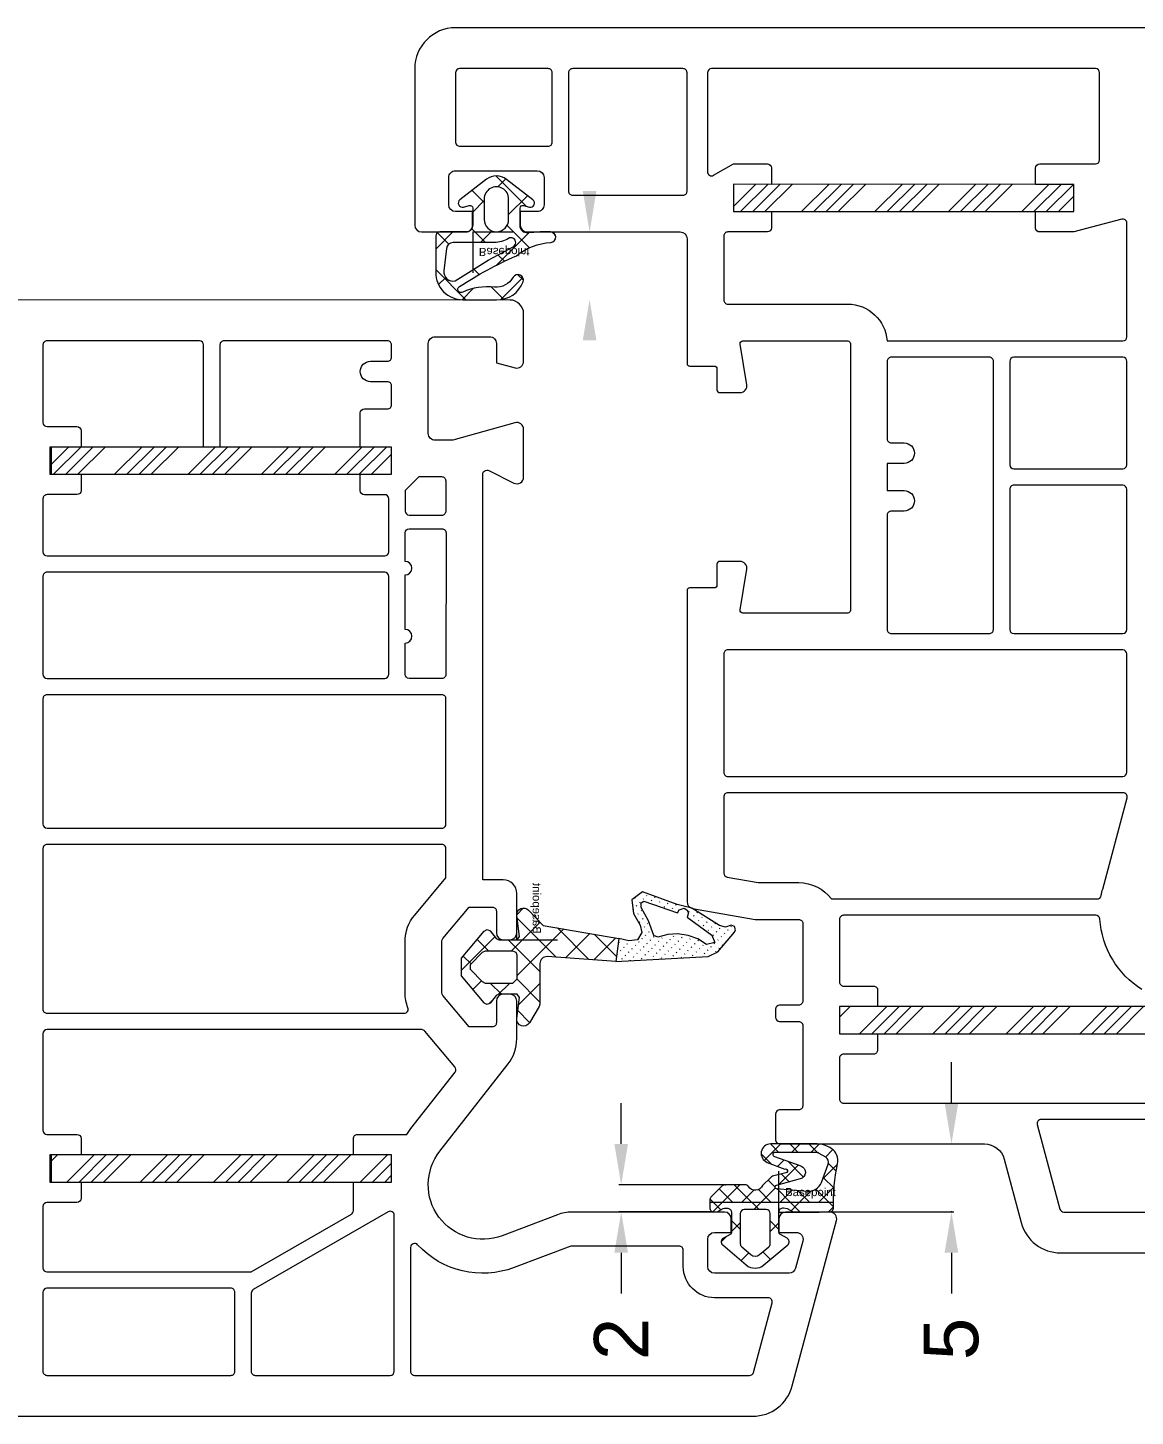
# Model space of a CAD drawing. Header units: millimetres. Extents: x 2258 to 5600, y 711 to 2563.
# Drawn here: x 2854.686 to 2857.828, y 2343.822 to 2347.763 of the extents above; entities that cross this region are included whole.
import ezdxf

# ---------------------------------------------------------------- set-up
doc = ezdxf.new("R2010")
doc.units = ezdxf.units.MM
doc.layers.add('FP_A_DOOR_WIN', color=140, linetype='Continuous', lineweight=18)
doc.layers.add('PQI-A-WIN', color=140, linetype='Continuous', lineweight=13)
doc.styles.get("Standard").update_dxf_attribs({"font": 'arial.ttf'})
doc.dimstyles.new('SCHUECO', dxfattribs={"dimtxt": 4, "dimasz": 3, "dimexe": 0.18, "dimexo": 0.0625, "dimgap": 2, "dimtad": 0, "dimdec": 0, "dimzin": 0, "dimdsep": 46, "dimtxsty": 'Standard', "dimcen": 0.09, "dimadec": 0, "dimazin": 0, "dimtfac": 1, "dimtdec": 0, "dimtofl": 0, "dimtmove": 0, "dimatfit": 3, "dimfxl": 1, "dimtolj": 1, "dimtzin": 0, "dimarcsym": 0})

# ---------------------------------------------------------------- blocks, each defined once
blk = doc.blocks.new('*X56')
at = {"color": 0}
for p, q in [((10.30352451880753, 18.73912722821214), (10.76437846124361, 19.19998117064821)), ((11.45845213388517, 17.19998117064824), (13.45845213388514, 19.19998117064821)), ((12.35647813388513, 17.19998117064824), (14.3564781338851, 19.19998117064821)), ((13.2545041338852, 17.19998117064824), (15.25450413388518, 19.19998117064821)), ((14.15253213388516, 17.19998117064824), (16.15253213388513, 19.19998117064821)), ((16.84660580652664, 17.19998117064821), (18.84660580652661, 19.19998117064818)), ((17.74463180652659, 17.19998117064821), (19.74463180652657, 19.19998117064818)), ((18.64265780652667, 17.19998117064821), (20.64265780652664, 19.19998117064818)), ((19.54068580652662, 17.19998117064821), (21.5406858065266, 19.19998117064818)), ((22.23475947916816, 17.19998117064824), (24.23475947916813, 19.19998117064821)), ((23.13278547916812, 17.19998117064824), (25.13278547916809, 19.19998117064821)), ((24.03081147916819, 17.19998117064824), (26.03081147916816, 19.19998117064821)), ((24.92883947916815, 17.19998117064824), (26.92883947916812, 19.19998117064821)), ((27.62291315180963, 17.19998117064824), (29.6229131518096, 19.19998117064824)), ((28.52093915180957, 17.19998117064824), (30.52093915180956, 19.19998117064824)), ((29.41896515180967, 17.19998117064824), (31.41896515180963, 19.19998117064824)), ((30.31699315180961, 17.19998117064824), (32.31699315180958, 19.19998117064824)), ((33.01106682445115, 17.19998117064824), (35.01106682445112, 19.19998117064821)), ((33.90909282445111, 17.19998117064824), (35.30352356513325, 18.59441191133038)), ((34.80711882445118, 17.19998117064824), (35.30352356513322, 17.69638591133028))]:
    blk.add_line(p, q, dxfattribs=at)
blk = doc.blocks.new('*X57')
at = {"color": 0}
for p, q in [((10.30352451880756, 69.92659028198557), (11.57693448095653, 71.20000024413456)), ((10.47496048095652, 69.20000024413457), (12.4749604809565, 71.20000024413456)), ((11.3729864809566, 69.20000024413457), (13.37298648095657, 71.20000024413456)), ((12.27101448095655, 69.20000024413457), (14.27101448095652, 71.20000024413456)), ((14.96508815359803, 69.20000024413456), (16.96508815359806, 71.20000024413459)), ((15.86311415359799, 69.20000024413456), (17.86311415359799, 71.20000024413456)), ((16.76114015359806, 69.20000024413456), (18.76114015359809, 71.20000024413459)), ((17.65916815359801, 69.20000024413456), (19.65916815359804, 71.20000024413459)), ((20.35324182623956, 69.20000024413457), (22.35324182623953, 71.20000024413456)), ((21.25126782623951, 69.20000024413457), (23.25126782623948, 71.20000024413456)), ((22.14929382623959, 69.20000024413457), (24.14929382623956, 71.20000024413456)), ((23.04732182623953, 69.20000024413457), (25.04732182623951, 71.20000024413456)), ((25.74139549888105, 69.20000024413456), (27.74139549888105, 71.20000024413459)), ((26.63942149888101, 69.20000024413456), (28.63942149888098, 71.20000024413456)), ((27.53744749888108, 69.20000024413456), (29.53744749888108, 71.20000024413459)), ((28.43547549888103, 69.20000024413456), (30.43547549888103, 71.20000024413459)), ((31.12954917152254, 69.20000024413457), (33.12954917152252, 71.20000024413456)), ((32.0275751715225, 69.20000024413457), (34.02757517152247, 71.20000024413456)), ((32.92560117152258, 69.20000024413457), (34.92560117152255, 71.20000024413456)), ((33.82362917152253, 69.20000024413457), (35.30352356513325, 70.67989463774529))]:
    blk.add_line(p, q, dxfattribs=at)
blk = doc.blocks.new('BASEPOINT')
for p, q in [((0.0001424139276124947, -6.579969547004794e-08), (0.0001424139276124947, 2.998156919277449)), ((-7.890404418731123e-08, 0.0005381883725030789), (2.956911949821283, 0.0005381883725030789))]:
    blk.add_line(p, q)
blk.add_text('Basepoint', height=0.6).set_placement((0.4501424139276011, 1.169999934200292))
blk = doc.blocks.new('PRJ_INSERT_105_59361299829', base_point=(370.0591615602781, 296.904111493457))
h = blk.add_hatch()
h.set_pattern_fill('ACAD_ISO07W100', color=256, scale=0.1, angle=45, style=0)
h.set_pattern_definition([(45.00000000000001, (96.33290821566521, -202.4814861769743), (0.3535533905932738, -0.3535533905932737), [0.05, -0.3])])
h.paths.add_polyline_path([(370.2626288746902, 307.2572055504933), (370.3826278046902, 306.9672046304934), (371.4626296346902, 306.5772052504933), (372.4226287246902, 306.0372043304934), (372.7726271946902, 306.0272021904933), (372.9026282646902, 306.2272067704934), (372.0326293346902, 308.7072025004933), (372.2526267346902, 308.8172031104933), (372.3726294846903, 309.1872058604933), (372.2526267346902, 309.3972049404933), (372.0326293346902, 309.5072055504933), (371.7226279546902, 309.4172092104934), (370.4026282646902, 311.2372012804934), (369.8526290246903, 311.4372058604934), (369.7226279546902, 310.8272052504934), (370.1226294846903, 310.1872058604934), (370.3826278046902, 309.4872012804933), (370.4926284146902, 308.7372012804933), (370.4526275046902, 307.9872012804933)], flags=16)
h.paths.add_polyline_path([(370.5926268946902, 306.0872073804933), (370.0526297946902, 305.7572055504933), (369.9726279546902, 305.1272006704933), (370.1626265846902, 304.3872028004934), (368.4726279546902, 304.1872058604933), (368.8226264346902, 310.9472079904934), (369.1726287246902, 311.6572070804933), (370.6226294846903, 312.8972049404934), (370.8026297946902, 312.9672046304934), (371.0326293346902, 312.8872028004933), (371.1226294846903, 312.6472049404934), (370.9926284146902, 312.2372012804934), (371.1126273446902, 311.7972064704933), (372.3826278046902, 309.7572055504933), (372.6426299446903, 308.6872058604933), (373.5926268946902, 306.1372028004934), (372.9926284146902, 305.3472018904934), (372.0026267346902, 305.4772067704934), (371.1226294846903, 305.9672046304934)])
h = blk.add_hatch()
h.set_pattern_fill('ANSI37', color=256, scale=0.5, style=0)
h.set_pattern_definition([(45.00000000000001, (96.33290821566521, -202.4814861769743), (1.122532015133644, -1.122532015133644), []), (315, (96.33290821566521, -202.4814861769743), (-1.122532015133644, -1.122532015133644), [])])
edge = h.paths.add_edge_path()
edge.add_arc((364.2139190631738, 297.402952210202), 0.4999999999999765, 120.8947328406612, 276.9882955879087)
edge.add_line((364.2747523546797, 296.9066666969694), (365.8291620202781, 297.0972018904934))
edge.add_line((365.8291620202781, 297.0972018904934), (366.0591615602781, 296.9372058604933))
edge.add_line((366.0591615602781, 296.9372058604933), (366.0591615602781, 295.5872073804933))
edge.add_line((366.0591615602781, 295.5872073804933), (365.9691614102782, 295.3772044804933))
edge.add_line((365.9691614102782, 295.3772044804933), (365.3991617102781, 294.9572025004933))
edge.add_line((365.3991617102781, 294.9572025004933), (365.3091615602781, 294.7272067704934))
edge.add_line((365.3091615602781, 294.7272067704934), (365.3691610302782, 294.5572047904934))
edge.add_line((365.3691610302782, 294.5572047904934), (365.4191621702781, 294.5072055504933))
edge.add_line((365.4191621702781, 294.5072055504933), (367.4191621702781, 292.8372073804933))
edge.add_line((367.4191621702781, 292.8372073804933), (368.6991609502782, 292.8372073804933))
edge.add_line((368.6991609502782, 292.8372073804933), (370.6991609502782, 294.5072055504933))
edge.add_line((370.6991609502782, 294.5072055504933), (370.8091615602781, 294.7272067704934))
edge.add_line((370.8091615602781, 294.7272067704934), (370.7191614102782, 294.9572025004933))
edge.add_line((370.7191614102782, 294.9572025004933), (370.1491617102781, 295.3772044804933))
edge.add_line((370.1491617102781, 295.3772044804933), (370.0591615602781, 295.5872073804933))
edge.add_line((370.0591615602781, 295.5872073804933), (370.0591615602781, 296.9372058604933))
edge.add_line((370.0591615602781, 296.9372058604933), (370.2891611002781, 297.0972018904934))
edge.add_line((370.2891611002781, 297.0972018904934), (371.8341112121234, 296.9078259892771))
edge.add_arc((371.894944577482, 297.404111493457), 0.5000000000000268, 263.0116958858569, 406.2845243053848)
edge.add_line((372.2404834077912, 297.7655017489269), (371.1091608002781, 298.8472018904934))
edge.add_line((371.1091608002781, 298.8472018904934), (370.1626265846902, 304.3872028004934))
edge.add_line((370.1626265846902, 304.3872028004934), (368.4726279546902, 304.1872058604933))
edge.add_line((368.4726279546902, 304.1872058604933), (368.8197329087203, 299.1406875398265))
edge.add_arc((368.3216274998939, 299.0972018904934), 0.4999999999999836, 270, 364.9893918508951, ccw=False)
edge.add_line((368.3216274998939, 298.5972018904934), (365.3291620202781, 298.5972018904934))
edge.add_line((365.3291620202781, 298.5972018904934), (365.1691621702781, 298.5572086004934))
edge.add_line((365.1691621702781, 298.5572086004934), (363.957187878871, 297.8320082659878))
h.paths.add_polyline_path([(369.2591623202782, 296.5972018904934), (369.1491617102781, 296.8372073804933), (368.9591630902781, 296.8972049404933), (367.1591600302781, 296.8972049404933), (366.8591608002781, 296.5972018904934), (366.8591608002781, 294.6072040204933), (366.9691614102782, 294.3772044804933), (367.8691629302782, 293.4972034104933), (368.2491601902781, 293.4972034104933), (369.1491617102781, 294.3772044804933), (369.2591623202782, 294.6072040204933)], flags=16)
for points in [[(370.5926268946902, 306.0872073804933), (370.0526297946902, 305.7572055504933), (369.9726279546902, 305.1272006704933), (370.1626265846902, 304.3872028004934), (368.4726279546902, 304.1872058604933), (368.8226264346902, 310.9472079904934), (369.1726287246902, 311.6572070804933), (370.6226294846903, 312.8972049404934), (370.8026297946902, 312.9672046304934), (371.0326293346902, 312.8872028004933), (371.1226294846903, 312.6472049404934), (370.9926284146902, 312.2372012804934), (371.1126273446902, 311.7972064704933), (372.3826278046902, 309.7572055504933), (372.6426299446903, 308.6872058604933), (373.5926268946902, 306.1372028004934), (372.9926284146902, 305.3472018904934), (372.0026267346902, 305.4772067704934), (371.1226294846903, 305.9672046304934)], [(370.2626288746902, 307.2572055504933), (370.3826278046902, 306.9672046304934), (371.4626296346902, 306.5772052504933), (372.4226287246902, 306.0372043304934), (372.7726271946902, 306.0272021904933), (372.9026282646902, 306.2272067704934), (372.0326293346902, 308.7072025004933), (372.2526267346902, 308.8172031104933), (372.3726294846903, 309.1872058604933), (372.2526267346902, 309.3972049404933), (372.0326293346902, 309.5072055504933), (371.7226279546902, 309.4172092104934), (370.4026282646902, 311.2372012804934), (369.8526290246903, 311.4372058604934), (369.7226279546902, 310.8272052504934), (370.1226294846903, 310.1872058604934), (370.3826278046902, 309.4872012804933), (370.4926284146902, 308.7372012804933), (370.4526275046902, 307.9872012804933)], [(369.2591623202782, 296.5972018904934), (369.1491617102781, 296.8372073804933), (368.9591630902781, 296.8972049404933), (367.1591600302781, 296.8972049404933), (366.8591608002781, 296.5972018904934), (366.8591608002781, 294.6072040204933), (366.9691614102782, 294.3772044804933), (367.8691629302782, 293.4972034104933), (368.2491601902781, 293.4972034104933), (369.1491617102781, 294.3772044804933), (369.2591623202782, 294.6072040204933)]]:
    blk.add_lwpolyline(points, close=True)
blk.add_lwpolyline([(363.957187878871, 297.8320082659878, 0.8104602076721642), (364.2747523546797, 296.9066666969694), (365.8291620202781, 297.0972018904934), (366.0591615602781, 296.9372058604933), (366.0591615602781, 295.5872073804933), (365.9691614102782, 295.3772044804933), (365.3991617102781, 294.9572025004933), (365.3091615602781, 294.7272067704934), (365.3691610302782, 294.5572047904934), (365.4191621702781, 294.5072055504933), (367.4191621702781, 292.8372073804933), (368.6991609502782, 292.8372073804933), (370.6991609502782, 294.5072055504933), (370.8091615602781, 294.7272067704934), (370.7191614102782, 294.9572025004933), (370.1491617102781, 295.3772044804933), (370.0591615602781, 295.5872073804933), (370.0591615602781, 296.9372058604933), (370.2891611002781, 297.0972018904934), (371.8341112121234, 296.9078259892771, 0.7217059250208615), (372.2404834077912, 297.7655017489269), (371.1091608002781, 298.8472018904934), (370.1626265846902, 304.3872028004934), (368.4726279546902, 304.1872058604933), (368.8197329087203, 299.1406875398265, -0.4399552836846325), (368.3216274998939, 298.5972018904934), (365.3291620202781, 298.5972018904934), (365.1691621702781, 298.5572086004934)], format="xyb", close=True)
blk.add_blockref('BASEPOINT', (370.0591615602781, 296.904111493457))
blk = doc.blocks.new('244234EZ')
h = blk.add_hatch()
h.set_pattern_fill('NETZ', color=256, angle=45, style=0)
h.set_pattern_definition([(45, (0.01020141601271446, -1.498066991095954), (-0.7071067811865475, 0.7071067811865476), []), (135, (0.01020141601271446, -1.498066991095954), (-0.7071067811865476, -0.7071067811865475), [])])
h.paths.add_polyline_path([(4.008078502913222, 0.7015572627653923, -0.04835307895780901), (4.303823118820566, 3.532424224166834, 0.3319211071679742), (3.845955810543963, 4.662804514641349, 0.1614346972429617), (2.779686889645509, 5.001498133415765), (-0.6049478013112477, 5.001498133415764, 0.8315432364911673), (-0.8560341563469525, 3.648078988526671), (0.43162628173537, 3.153275400871819, -1.190626430510797), (0.5034884964394981, 2.88506940612011), (-0.4655004301875263, 2.625441762988365, 0.1296938749465605), (-0.5983473197203235, 2.549425338780542), (-1.20320037842088, 1.95383349108178, -0.6014879446624487), (-2.236571083833349, 1.864532395719669, 0.254498919795523), (-2.488499425651867, 2.001640413975412), (-3.957449179689695, 2.001624018348985, 0.1989094666118807), (-4.169577865607145, 1.913756052723637), (-4.994269180354968, 1.089064737975818, 0.1989123673796596), (-5.082137145999006, 0.8769327036198491), (-5.082137145999006, 0.7015447420383105)])
h.paths.add_polyline_path([(-0.1904933190871827, 1.719282615234464, -0.9176289392039193), (-0.19180589099426, 1.958971851091358), (1.570990037036942, 2.431272729874328, 0.7332383087249621), (1.612600442385188, 3.38408464420482), (-0.3194380188017371, 4.087288767571037, -1), (-0.2680883789091605, 4.378243357414789), (2.713463470503889, 4.377261227260397, -0.1340649279655961), (2.967535276667598, 4.307800217017941), (3.436031043195062, 4.031149930478546, -0.3557455022548623), (3.622162780758802, 3.527220637077858), (3.116654357907226, 2.175391108269227, -0.3353238355422854), (2.094986877438471, 1.535178095573969)], flags=16)
h = blk.add_hatch()
h.set_pattern_fill('NETZ', color=256, scale=2, angle=45, style=0)
h.set_pattern_definition([(45, (0.01020141601271446, -1.498066991095954), (-1.414213562373095, 1.414213562373095), []), (135, (0.01020141601271446, -1.498066991095954), (-1.414213562373095, -1.414213562373095), [])])
h.paths.add_polyline_path([(-5.082137145999006, 0.7015447420383105), (-5.082137145999004, 0.3112281275693158, 0.414213562373093), (-4.782330741885235, 0.01142172345554715), (-4.522599543124663, 0.01142172345554759), (-4.093796888527556, 0.2589747010733834, -0.1656801520669596), (-3.90396698270975, 0.296506003881801), (-3.740147452957411, 0.2745578532527244, -0.3757213696858283), (-3.479984788897567, -0.02278536033250367), (-3.479984788897565, -1.479957190332012, -0.2775501483931132), (-3.586238477402083, -1.65662532294509), (-4.07801553195808, -1.917579487461596, 0.5282092505925277), (-4.132923528191617, -2.410109730864405), (-2.393213548663183, -3.887433140998303, 0.3639584187452207), (-1.107596206292547, -3.887404740529248), (0.6502478399991928, -2.41239478329808, 0.5319777725554488), (0.5980307430605157, -1.917579487461598), (0.1062536885045181, -1.656625322945092, -0.2775501483931129), (-2.498001805406602e-16, -1.479957190332014), (-2.220446049250313e-16, 2.220446049250313e-16, -0.4537526242641983), (0.3398076201840398, 0.2973471933200025), (0.6100213742227064, 0.2611720864721001), (1.042437829558313, 0.01149901148442223), (3.710274358402263, 0.01134541035774284, 0.4227629273518383), (4.010165112804111, 0.3200571767091462, -0.006466251622778426), (4.008078502913222, 0.7015572627653923)])
h.paths.add_polyline_path([(-0.6398458862333795, -0.1163721789262142), (-0.6398458862333791, -2.328241489778694, -0.2217106168363308), (-0.7470235825400097, -2.558066551942032), (-1.418484304433663, -3.121419399609839, -0.3639357920318566), (-2.061189157707833, -3.121419399423907), (-2.732619361801749, -2.558092156067455, -0.2217106168363313), (-2.839797058108379, -2.328267093904119), (-2.839797058108379, -0.1161427283123513, -0.4142135610069876), (-2.539780287082981, 0.1838740413137141), (-0.9400615657120271, 0.1838740413137134, -0.4144359924756376)], flags=16)
blk.add_line((4.008078502913222, 0.7015572627653923), (-5.082137145999006, 0.7015447420383105))
for points in [[(0.5980307430605163, -1.917579487461598), (0.106253688504518, -1.656625322945092, -0.2775501483931128), (-2.532696274926138e-16, -1.479957190332014), (-2.237793284010081e-16, 0, -0.4537526242641983), (0.3398076201840396, 0.2973471933200025), (0.6100213742227064, 0.2611720864720999), (1.042437829558313, 0.01149901148442201), (3.710274358402264, 0.01134541035774284, 0.4227629273518251), (4.010165112804111, 0.320057176709134, -0.05483647592727152), (4.303823118820558, 3.532424224166802, 0.3319211071679828), (3.845955810543964, 4.662804514641348, 0.1614346972429613), (2.779686889645514, 5.001498133415765), (-0.6049490356474414, 5.001498133415764, 0.8315411525140167), (-0.8560362243681455, 3.648079783196039), (0.4316262817353702, 3.153275400871819, -1.190626430510805), (0.503488496439497, 2.88506940612011), (-0.4655004301875271, 2.625441762988365, 0.1296938749465612), (-0.5983473197203246, 2.549425338780541), (-1.20320037842088, 1.95383349108178, -0.6014879446624485), (-2.236571083833349, 1.864532395719669, 0.2544989197955225), (-2.488499425651866, 2.001640413975412), (-3.957449179689696, 2.001624018348985, 0.198909466611881), (-4.169577865607146, 1.913756052723636), (-4.99426918035497, 1.089064737975816, 0.1989123673796582), (-5.082137145999006, 0.8769327036198482), (-5.082137145999004, 0.3112281275693167, 0.4142135623730955), (-4.782330741885233, 0.01142172345554715), (-4.522599543124662, 0.01142172345554737), (-4.093796888527556, 0.2589747010733832, -0.1656801520669623), (-3.903966982709747, 0.2965060038818006), (-3.740147452957409, 0.2745578532527242, -0.375721369685827), (-3.479984788897567, -0.02278536033250411), (-3.479984788897565, -1.479957190332013, -0.2775501483931143), (-3.586238477402084, -1.65662532294509), (-4.078015531958083, -1.917579487461597, 0.5319777725554453), (-4.130232628896758, -2.412394783298078), (-2.393213548663189, -3.887433140998297, 0.363945910752088), (-1.107630052569438, -3.887433140998297), (0.6502478399991929, -2.41239478329808, 0.5319777725554476)], [(-0.2680883789091604, 4.378243357414789, 0.9999999999999986), (-0.3194380188017389, 4.087288767571038), (1.612600442385188, 3.38408464420482, -0.7332383087249624), (1.570990037036942, 2.431272729874328), (-0.191805890994261, 1.958971851091358, 0.9176289392038998), (-0.1904933190871827, 1.719282615234464), (2.094986877438495, 1.535178095573968, 0.3353238355422945), (3.116654357907246, 2.17539110826928), (3.622162780758808, 3.527220637077873, 0.3557455022548545), (3.436031043195058, 4.031149930478548), (2.96753527666759, 4.307800217017945, 0.1340649279655952), (2.713463470503881, 4.377261227260397)], [(-2.73261936180175, -2.558092156067455), (-2.061202087405254, -3.121408551459724, 0.3639549067525167), (-1.41847137451463, -3.121408551459724), (-0.7470235825400102, -2.558066551942032, 0.2217106168363309), (-0.6398458862333791, -2.328241489778695), (-0.6398458862333795, -0.1161137516550361, 0.4139911672486105), (-0.939864196780254, 0.1838740413137134), (-2.53980926513963, 0.1838740413137141, 0.4141569862246464), (-2.839797058108379, -0.1161137516550361), (-2.839797058108379, -2.328267093904119, 0.2217106168363308)]]:
    blk.add_lwpolyline(points, format="xyb", close=True)
blk.add_blockref('BASEPOINT', (8.881784197001252e-15, -8.881784197001252e-16))
blk = doc.blocks.new('*D8')
at = {"transparency": 16777216}
for p, q in [((-11.58361628611124, 5.001624018348987), (-11.58361628611124, 8.001624018348986)), ((-4.019949179689696, 2.001624018348985), (-11.76361628611124, 2.001624018348987)), ((-4.844830741885233, 0.01142172345554717), (-11.76361628611124, 0.01142172345554913)), ((-11.58361628611124, -2.988578276544451), (-11.58361628611124, -5.98857827654445))]:
    blk.add_line(p, q, dxfattribs=at)
for p in [(-3.957449179689696, 2.001624018348985), (-11.58361628611124, 0.01142172345554908), (-4.782330741885233, 0.01142172345554715)]:
    blk.add_point(p, dxfattribs=at)
for points in [[(-12.08361628611124, 5.001624018348987), (-11.08361628611124, 5.001624018348987), (-11.58361628611124, 2.001624018348987)], [(-12.08361628611124, -2.988578276544451), (-11.08361628611124, -2.988578276544451), (-11.58361628611124, 0.01142172345554908)]]:
    blk.add_solid(points, dxfattribs=at)
at = {"transparency": 16777216, "insert": (-11.58361628611124, -9.321911609877786), "char_height": 4, "attachment_point": 5, "rotation": 90}
blk.add_mtext('\\A1;2', dxfattribs=at)
blk = doc.blocks.new('*D9')
at = {"transparency": 16777216}
for p, q in [((12.66941239682228, 8.001498133415762), (12.66941239682228, 11.00149813341576)), ((2.842186889645469, 5.001498133415764), (12.84941239682228, 5.001498133415762)), ((3.772774358402264, 0.01134541035774282), (12.84941239682228, 0.01134541035774025)), ((12.66941239682228, -2.988654589642259), (12.66941239682228, -5.988654589642259))]:
    blk.add_line(p, q, dxfattribs=at)
for p in [(2.779686889645469, 5.001498133415764), (3.710274358402264, 0.01134541035774284), (12.66941239682228, 0.0113454103577403)]:
    blk.add_point(p, dxfattribs=at)
for points in [[(12.16941239682228, 8.001498133415762), (13.16941239682228, 8.001498133415762), (12.66941239682228, 5.001498133415762)], [(12.16941239682228, -2.988654589642259), (13.16941239682228, -2.98865458964226), (12.66941239682228, 0.0113454103577403)]]:
    blk.add_solid(points, dxfattribs=at)
at = {"transparency": 16777216, "insert": (12.66941239682228, -9.32198792297559), "char_height": 4, "attachment_point": 5, "rotation": 90}
blk.add_mtext('\\A1;5', dxfattribs=at)
blk = doc.blocks.new('*X59')
at = {"color": 0}
for p, q in [((31.19993464295712, -72.6786784701504), (31.97808007457636, -71.90053303853117)), ((32.67215374721784, -73.90053303853122), (34.67215374721786, -71.9005330385312)), ((33.5701797472178, -73.90053303853122), (35.57017974721782, -71.9005330385312)), ((34.46820574721787, -73.90053303853122), (36.46820574721791, -71.9005330385312)), ((35.36623374721781, -73.90053303853122), (37.36623374721785, -71.9005330385312)), ((38.06030741985939, -73.90053303853117), (40.06030741985934, -71.9005330385312)), ((38.95833341985932, -73.9005330385312), (40.95833341985929, -71.9005330385312)), ((39.85635941985942, -73.90053303853117), (41.85635941985938, -71.9005330385312)), ((40.75438741985936, -73.90053303853117), (42.75438741985934, -71.9005330385312)), ((43.44846109250081, -73.9005330385312), (45.44846109250085, -71.90053303853117)), ((44.34648709250078, -73.9005330385312), (46.34648709250081, -71.90053303853117)), ((45.24451309250085, -73.9005330385312), (47.24451309250087, -71.90053303853117)), ((46.14254109250079, -73.9005330385312), (48.14254109250082, -71.90053303853117)), ((48.83661476514236, -73.9005330385312), (50.83661476514234, -71.90053303853122)), ((49.73464076514229, -73.90053303853122), (51.73464076514229, -71.90053303853122)), ((50.6326667651424, -73.9005330385312), (52.63266676514238, -71.90053303853122)), ((51.53069476514231, -73.90053303853122), (53.53069476514233, -71.90053303853122)), ((54.22476843778382, -73.90053303853122), (56.19992510621398, -71.92537637010105)), ((55.12279443778377, -73.90053303853122), (56.19992510621395, -72.82340237010098)), ((56.02082043778384, -73.90053303853122), (56.19992510621395, -73.72142837010112))]:
    blk.add_line(p, q, dxfattribs=at)
blk = doc.blocks.new('*X60')
at = {"color": 0}
for p, q in [((23.39988581483212, -13.12680322657752), (25.02614989936285, -11.50053914204682)), ((23.92417589936278, -13.50053914204682), (25.92417589936281, -11.50053914204682)), ((24.82220189936285, -13.50053914204682), (26.82220189936288, -11.50053914204682)), ((25.72022989936281, -13.50053914204682), (27.72022989936284, -11.50053914204682)), ((28.41430357200433, -13.50053914204685), (30.41430357200435, -11.50053914204682)), ((29.3123295720043, -13.50053914204685), (31.31232957200428, -11.50053914204685)), ((30.21035557200438, -13.50053914204685), (32.21035557200437, -11.50053914204682)), ((31.10838357200433, -13.50053914204685), (33.1083835720043, -11.50053914204685)), ((33.80245724464581, -13.50053914204682), (35.80245724464584, -11.50053914204682)), ((34.70048324464577, -13.50053914204682), (36.7004832446458, -11.50053914204682)), ((35.59850924464585, -13.50053914204682), (37.59850924464587, -11.50053914204682)), ((36.49653724464579, -13.50053914204682), (38.49653724464583, -11.50053914204682)), ((39.19061091728729, -13.50053914204682), (41.19061091728729, -11.50053914204679)), ((40.08863691728726, -13.50053914204682), (42.08863691728722, -11.50053914204682)), ((40.98666291728732, -13.50053914204682), (42.98666291728733, -11.50053914204679)), ((41.88469091728729, -13.50053914204682), (43.88469091728725, -11.50053914204682)), ((44.57876458992878, -13.50053914204682), (46.57876458992881, -11.50053914204682)), ((45.47679058992874, -13.50053914204682), (47.47679058992878, -11.50053914204682)), ((46.37481658992881, -13.50053914204682), (48.37481658992886, -11.50053914204682)), ((47.27284458992878, -13.50053914204682), (48.39987818543757, -12.37350554653801))]:
    blk.add_line(p, q, dxfattribs=at)
blk = doc.blocks.new('*D11')
at = {"transparency": 16777216}
for p, q in [((101.6754354539699, 53.10518413807917), (101.6754354539699, 56.10518413807917)), ((95.17517284629906, 50.10518413807917), (101.8554354539699, 50.10518413807917)), ((99.8524201691362, 45.1374787787651), (101.8554354539699, 45.1374787787651)), ((101.6754354539699, 42.1374787787651), (101.6754354539699, 39.1374787787651))]:
    blk.add_line(p, q, dxfattribs=at)
for p in [(95.11267284629906, 50.10518413807917), (101.6754354539699, 50.10518413807917), (99.7899201691362, 45.1374787787651)]:
    blk.add_point(p, dxfattribs=at)
for points in [[(101.1754354539699, 53.10518413807917), (102.1754354539699, 53.10518413807917), (101.6754354539699, 50.10518413807917)], [(101.1754354539699, 42.1374787787651), (102.1754354539699, 42.1374787787651), (101.6754354539699, 45.1374787787651)]]:
    blk.add_solid(points, dxfattribs=at)
at = {"transparency": 16777216, "insert": (101.6754354539699, 58.77185080474585), "char_height": 2, "attachment_point": 5, "rotation": 90}
blk.add_mtext('\\A1;5', dxfattribs=at)
blk = doc.blocks.new('PRJ_INSERT_104_59361299833', base_point=(8.881784197001252e-15, -8.881784197001252e-16))
blk.add_blockref('244234EZ', (0, 0))
for base, p1, p2, picture, middle in [((12.66941239682228, 0.0113454103577403), (2.779686889645469, 5.001498133415764), (3.710274358402264, 0.01134541035774284), '*D9', (12.66941239682228, -9.32198792297559)), ((-11.58361628611124, 0.01142172345554908), (-3.957449179689696, 2.001624018348985), (-4.782330741885233, 0.01142172345554715), '*D8', (-11.58361628611124, -9.321911609877786))]:
    dim = blk.add_linear_dim(base=base, p1=p1, p2=p2, angle=90, dimstyle='SCHUECO')
    dim.commit()
    dim.dimension.update_dxf_attribs({"geometry": picture, "text_midpoint": middle})
blk = doc.blocks.new('PRJ_INSERT_103_59361299855', base_point=(93.09175947517126, 45.13613779578571))
h = blk.add_hatch()
h.set_pattern_fill('NETZ', color=256, scale=2, angle=45, style=0)
h.set_pattern_definition([(135, (93.08175947517125, 43.61418591525233), (1.414213562373095, 1.414213562373095), []), (45.00000000000001, (93.08175947517125, 43.61418591525233), (1.414213562373095, -1.414213562373095), [])])
edge = h.paths.add_edge_path()
edge.add_arc((96.77175947517125, 43.38587658549508), 0.2000000000000028, 180.000000000002, 285.0000019295155)
edge.add_line((96.82352329069754, 43.19269142198048), (97.25386843934203, 43.30800207255939))
edge.add_arc((97.3315133211453, 43.01822739111446), 0.2999968227777602, -52.16785566725042, 104.9999981410138, ccw=False)
edge.add_line((97.51551644842996, 42.78128659085793), (95.57004920008067, 41.27047850614416))
edge.add_arc((94.8317734016949, 42.22115599779926), 1.203677219034148, 232.2325292912112, 307.83214861302235, ccw=False)
edge.add_line((94.09457123851244, 41.26964571502724), (92.14783110374047, 42.77792282673801))
edge.add_arc((92.33156664494926, 43.01507115096121), 0.2999967946248068, 75.00000260703348, 232.23252942474682, ccw=False)
edge.add_line((92.40921151568274, 43.30484580622618), (92.83999565964504, 43.18941752719068))
edge.add_arc((92.89175947517126, 43.38260269070529), 0.1999999999999995, 254.9999980705052, 360)
edge.add_line((93.09175947517126, 43.38260269070529), (93.09175947517126, 44.6374787787651))
edge.add_arc((92.59175947517126, 44.6374787787651), 0.5, 0, 90)
edge.add_line((92.59175947517126, 45.1374787787651), (90.67509230374839, 45.1374787787651))
edge.add_arc((90.67509230374839, 45.43747877876511), 0.3000000000000114, 180.0626935586477, 270, ccw=False)
edge.add_line((90.37509248334236, 45.43715051612516), (90.37216594885064, 48.11171568158161))
edge.add_arc((92.37232010137694, 48.11354436159928), 2.000154988479351, 90.0092238829954, 180.052383771404, ccw=False)
edge.add_line((92.371998102171, 50.11369932415977), (94.84659984777645, 50.11369932415976))
edge.add_arc((94.91607997703656, 48.12350345785251), 1.991408314391722, 19.766012035192716, 91.99945247194978, ccw=False)
edge.add_arc((96.412993297906, 48.66376018914963), 0.3999929910101586, -149.67688034763017, 19.45089272254171, ccw=False)
edge.add_arc((94.77315991892199, 47.70487118152124), 1.499617930004429, 30.31520107230063, 93.42947711197583)
edge.add_arc((94.16370361469352, 53.69197274753278), 4.52015027590489, 246.4823667588764, 276.6027570776597, ccw=False)
edge.add_arc((92.22934864755675, 49.3552233094328), 0.2322944478963791, 55.76875376987268, 243.1668750414375)
edge.add_arc((108.3973901569434, 74.12764261078864), 29.81262625583647, 236.9179750980363, 246.0519946565889)
edge.add_arc((99.17480532190129, 50.54491495581262), 4.659091605521037, 231.8412851438167, 265.7986037213013)
edge.add_arc((98.8055596810595, 45.51842312865142), 0.3809443498863254, -90, 85.7986037213019, ccw=False)
edge.add_line((98.8055596810595, 45.13747877876509), (98.03945080570902, 45.13747877876509))
edge.add_arc((98.96297117533568, 63.75907186026259), 18.64447957884561, 264.33071728625805, 267.16079599675686, ccw=False)
edge.add_arc((97.07175947517125, 44.70823417133148), 0.5000000000000088, 84.33071728625671, 179.9999999999992)
edge.add_line((96.57175947517125, 44.70823417133149), (96.57175947517125, 43.38587658549507))
edge = h.paths.add_edge_path(flags=16)
edge.add_arc((94.83175947517125, 44.21543459327921), 0.8999999999999773, 0, 180, ccw=False)
edge.add_line((95.73175947517123, 44.21543459327921), (95.73175947517123, 42.71689257772726))
edge.add_arc((94.83175947517125, 42.71689257772726), 0.8999999999999773, -180, 0, ccw=False)
edge.add_line((93.93175947517128, 42.71689257772726), (93.93175947517128, 44.21543459327921))
edge = h.paths.add_edge_path(flags=16)
edge.add_line((94.2201044864483, 47.19826353314413), (96.05439403722954, 46.22859800580039))
edge.add_arc((95.90162032305382, 45.91370628057193), 0.3499951519098565, -121.77616109016992, 64.11906923552851, ccw=False)
edge.add_arc((94.66328266683387, 43.91303443117008), 2.002911161762198, 58.24765455453224, 89.9760473404002)
edge.add_line((94.66411998937798, 45.91594541790977), (91.65344415577628, 45.91591661471215))
edge.add_arc((91.653439372266, 46.41591661468926), 0.4999999999999954, 186.2818715188933, 270.00054814990034, ccw=False)
edge.add_line((91.15644155935468, 46.36120670734741), (90.9764292545147, 47.99648130658164))
edge.add_arc((91.65849702869959, 48.06605929631473), 0.6856074279329417, 78.55761637273463, 185.8246158643593, ccw=False)
edge.add_line((91.79450949353532, 48.73804006586558), (94.2201044864483, 47.19826353314413))
for points in [[(96.57175947517125, 43.38587658549507, 0.4931454364978535), (96.82352329069754, 43.19269142198048), (97.25386843934203, 43.30800207255939, -0.8182563119999993), (97.51551644842996, 42.78128659085793), (95.57004920008067, 41.27047850614416, -0.3423746699999996), (94.09457123851244, 41.26964571502724), (92.14783110374047, 42.77792282673801, -0.8187275480000128), (92.40921151568274, 43.30484580622618), (92.83999565964504, 43.18941752719068, 0.4931454364977577), (93.09175947517126, 43.38260269070529), (93.09175947517126, 44.6374787787651, 0.4142135623730951), (92.59175947517126, 45.1374787787651), (90.67509230374839, 45.1374787787651, -0.4138931122736059), (90.37509248334236, 45.43715051612516), (90.37216594885064, 48.11171568158161, -0.4144342108231597), (92.371998102171, 50.11369932415977), (94.84659984777645, 50.11369932415976, -0.326046179430916), (96.79015758703423, 48.79695738080039, -0.9093540687874182), (96.06772258947562, 48.46181333783163, 0.282567528062956), (94.68345287512017, 49.20180357220664, -0.1321869411913661), (92.36002225202456, 49.54727830056522, 1.066738308784841), (92.12449244264275, 49.14794116641387, 0.03987579388845044), (96.29622295568663, 46.88146055462859, 0.1492606141853157), (98.83346861699634, 45.89834376379143, -0.9639919681438134), (98.8055596810595, 45.13747877876509), (98.03945080570902, 45.13747877876509, -0.01234917559832588), (97.12115260942637, 45.20578850835254, 0.4435007188284667), (96.57175947517125, 44.70823417133149)], [(94.2201044864483, 47.19826353314413), (96.05439403722954, 46.22859800580039, -1.052815809151286), (95.71731212804985, 45.61617124798789, 0.1393325173808946), (94.66411998937798, 45.91594541790977), (91.65344415577628, 45.91591661471215, -0.3824563180869147), (91.15644155935468, 46.36120670734741), (90.9764292545147, 47.99648130658164, -0.5055033371080669), (91.79450949353532, 48.73804006586558)], [(93.93175947517128, 44.21543459327921, -0.9999999999999999), (95.73175947517123, 44.21543459327921), (95.73175947517123, 42.71689257772726, -0.9999999999999999), (93.93175947517128, 42.71689257772726)]]:
    blk.add_lwpolyline(points, format="xyb", close=True)
blk.add_blockref('BASEPOINT', (93.09175947517126, 45.13613779578571))
dim = blk.add_linear_dim(base=(101.6754354539699, 50.10518413807917), p1=(99.7899201691362, 45.1374787787651), p2=(95.11267284629906, 50.10518413807917), angle=90, dimstyle='SCHUECO')
dim.commit()
dim.dimension.update_dxf_attribs({"geometry": '*D11', "text_midpoint": (101.6754354539699, 58.77185080474585)})
blk = doc.blocks.new('W6')
at = {"layer": 'FP_A_DOOR_WIN', "ltscale": 1000}
for points in [[(-0.4995485828476376, 151), (-61.83032138063572, 150.9999999999854, 0.3394264675312374), (-64.72815234374866, 148.7764587821875), (-67.98291308594344, 136.6294093551551, 0.4929616572134017), (-67.50000292969344, 135.9999999999854), (-64.24962612861418, 135.9999999999854, 0.4139952617277666), (-63.74999911499617, 136.4996312594449), (-63.74999911499617, 137.499999565116), (-65.02746875000594, 137.4999995651306, -0.4932336255559439), (-65.51037890625594, 138.1294093551696), (-64.97449023438094, 140.1294093551696, -0.3395687924446906), (-64.49158007813094, 140.499999565116), (-59.02746493532322, 140.499999565116, -0.4141755960151686), (-58.52746493530867, 139.9999995651306), (-58.5274649353014, 137.999999565116, -0.4141285049199961), (-59.0274649353014, 137.499999565116), (-60.24999911499617, 137.499999565116), (-60.24999911499617, 136.4999995651015, 0.414056115906826), (-59.74999911501072, 136), (-48.55051917464152, 136, 0.0909918661098243), (-47.48537257168209, 136.1954563377658), (-43.4201651306139, 137.7393947067176, -0.7590235082492592), (-38.84790713502298, 131.5373692932189), (-43.86402657899453, 125.1170635542512, 0.1673432765406308), (-44.49999911501072, 123.2700729886565), (-44.4999991149889, 120.5000157775939, 0.4140987294296713), (-43.99999911498162, 120.0000157775939), (-43.49955424928339, 120.0000157775939, 0.4139528741333943), (-42.99999911499617, 120.4995709118812), (-42.9999991149889, 122.0997268351057, -0.4144419221043469), (-42.6997620879265, 122.4000096740638), (-41.01380068971048, 122.4000096740783), (-39.07019675137417, 120.083794169288, -0.1763314452657124), (-39.00000674440525, 119.8909539061133), (-39.00000674438343, 116.1090623902564, -0.1763314452657102), (-39.07019675135962, 115.9162221270963), (-41.0138006897032, 113.600006622306), (-42.69974932190962, 113.600006622306, -0.4144543774464679), (-42.9999991149889, 113.900302228998), (-42.99999911499617, 115.5003922413598, 0.413992969318863), (-43.4996226515068, 116.0000157775939), (-43.99999911500345, 116.0000157775794, 0.414058560064608), (-44.4999991149889, 115.5000157775794), (-44.49999911500345, 112.600006622306, 0.414090169728204), (-43.4999991149889, 111.600006622306), (-42.0000067443907, 111.600006622306), (-42.0000067443907, 81.79999975585088, -0.5569246676198715), (-42.4334707946764, 81.53133825682744), (-44.27734286499617, 82.44775061034306, 0.5565333513158325), (-44.99999911498162, 81.99999670409306), (-44.9999991149889, 78.49999670410762, 0.4967238353697922), (-44.36474520874617, 78.01859716796025), (-39.7999335022032, 79.29999975585088), (-38.5000067443907, 79.29999975585088, -0.4144311064166663), (-38.00000674439798, 78.79999975585088), (-38.0000067443907, 72.19997839354619, -0.4144356774355191), (-38.50000674438343, 71.69997839354619), (-42.49973711150233, 71.69997839354619, -0.4143670086506019), (-42.99999911499617, 72.20024039705459), (-42.99999911499617, 73.61570410156855), (-44.37048251343367, 73.98295263671025, 0.492997614384345), (-44.99999911499617, 73.49999670409306), (-44.99999911499617, 69.99999670409306, 0.4141126337407329), (-43.99999911499617, 68.99999999998545), (-0.4994781577624963, 68.99999999998545, 0.4139096780676014)], [(-95.99999282322096, 48.99999999998545), (-39.99999854525231, 48.99999999998545, 0.4141800440952208), (-36.99999854525959, 52.00000095365976), (-36.99999854526686, 63.50000095365976, 0.4141000780213171), (-37.49999854525231, 63.99999999998545), (-40.74999854524503, 63.99999999998545, 0.4142262546462484), (-41.24999854525959, 63.50000095365976), (-41.24999854525231, 62.50000095367432), (-39.99999854525959, 62.50000095365976, -0.4140987294296731), (-39.49999854526686, 62.00000095365976), (-39.49999854525959, 60.00023971396149, -0.4143533987650225), (-40.0002373060488, 59.50000095365976), (-45.99999854524503, 59.50000095365976, -0.4142005543965916), (-46.49999854525959, 60.00000095367432), (-46.49999854526686, 62.00000095365976, -0.4142249059344036), (-45.99999854525959, 62.50000095365976), (-44.74999854525231, 62.50000095365976), (-44.74999854524503, 63.50000095365976, 0.4140987294296983), (-45.24999854525959, 64.00000095367432), (-56.50000235995685, 64.00000095365976, -0.4141852284235096), (-57.00000235996413, 64.50000095365976), (-57.00000235995685, 73.65001010894775, 0.4141729218234941), (-57.20007560215163, 73.85000705718994), (-58.99965357566543, 73.85000705717539, -0.4148355601868188), (-59.20007560215163, 74.05050553967885), (-59.20007560214435, 75.60000705717539, 0.4143271868600361), (-59.40002677401208, 75.80000400541758), (-60.90002677401935, 75.80000400543213, 0.4626872156724183), (-61.39343497715163, 75.21893405912851), (-60.90271232090163, 72.23243808744883, -0.4629961320455693), (-61.0999779458798, 72.00000095365976), (-68.80005118808913, 72.00000095365976, -0.4143678003774176), (-68.99999473055504, 72.20001316069101), (-68.99999473057687, 91.80000400541758, -0.4144526472424772), (-68.80005118808185, 92.00000095365976), (-61.09997794589435, 92.00000095365976, -0.4630830790022332), (-60.90271232089435, 91.76757907867432), (-61.39343497713708, 88.78108310698008, 0.462692735718021), (-60.9000267740339, 88.20001316070557), (-59.40002677401935, 88.20001316069101, 0.4143271868600149), (-59.20007560213708, 88.4000101089332), (-59.20007560215163, 89.94951162634243, -0.4148355603400346), (-58.99965357565088, 90.1500101089332), (-57.20007560214435, 90.1500101089332, 0.4142649428828891), (-57.00000235996413, 90.35000705717539), (-57.0000023599423, 113.1988077163551, 0.3637908684517543), (-57.41321036776935, 113.691208839402), (-62.00000235994958, 114.5000009536743), (-65.20007560214435, 114.5000009536598, -0.414386711824938), (-65.50000235994958, 114.7999887466285), (-65.50000235995685, 120.5000009536598, -0.4144465587216097), (-65.20007560214435, 120.7999887466431), (-63.80005118808185, 120.7999887466285, 0.4140384189335192), (-63.50000235996413, 121.0999917983863), (-63.5000023599423, 121.699997901902, 0.4140448457666119), (-63.80005118807458, 122.0000009536598), (-65.2000756021589, 122.0000009536598, -0.4143867118249275), (-65.50000235995685, 122.2999887466431), (-65.5000023599714, 128.1999969482276, -0.4143884253417783), (-65.20007560213708, 128.4999999999854), (-63.80005118808185, 128.4999999999854, 0.4140409468384528), (-63.50000235995685, 128.7999877929542), (-63.50000235996413, 130.6999969482276, 0.4140448457666134), (-63.80005118807458, 130.9999999999854), (-78.84899375399254, 130.9999999999854, -0.3394437501624551), (-80.2979683633821, 132.1117711067054), (-81.5478462930696, 136.7764589786384, 0.3394672609067224), (-84.44555137118732, 138.9999999999854), (-102.865845179178, 138.9999999999854, 0.2781724977727638)], [(-90.40001723727619, 119.6506662368629, -0.2373214210198149), (-87.31713340243004, 114.478562355027, 0.3934655628214525), (-87.01793906649254, 114.199997901902), (-68.50000235995685, 114.199997901902, 0.4144907307888931), (-68.2000756021298, 114.5000009536598), (-68.20007560214435, 119.0999917983863, 0.4144907307889103), (-68.50000235995685, 119.3999948501441), (-70.70006797274982, 119.3999948501441, -0.4143965748594699), (-70.99999473056232, 119.699997901902), (-70.99999473056232, 120.8999948501441), (-68.20007560214435, 120.8999948501441), (-68.20007560214435, 122.8999948501587), (-70.99999473055504, 122.8999948501441), (-70.99999473056232, 124.099990844712, -0.4144015116581432), (-70.70006797276437, 124.3999938964844), (-68.50000235995685, 124.3999938964698, 0.4144857919921748), (-68.20007560213708, 124.6999969482422), (-68.20007560214435, 127.6999969482276, 0.4144778819059133), (-68.5000023599714, 127.9999999999854), (-91.40001723727619, 127.9999999999854, 0.4140035269926992)]]:
    blk.add_lwpolyline(points, format="xyb", dxfattribs=at)
for points in [[(-62.9666739196764, 142.3000026168738), (-59.02746493529412, 142.3000026168884, -0.4141832879205136), (-56.72741610718367, 139.999999565116), (-56.72741610718367, 138.8000026168738, 0.4143884253417623), (-56.42748934935662, 138.499999565116), (-48.4587393493639, 138.499999565116), (-44.30773837280867, 140.0765071334754, -0.3063415867877205), (-37.22046572875843, 138.4053645553649, 0.6831059618960073), (-36.69995791625843, 138.6086879196082), (-36.69995791625843, 147.7000122489844, 0.4142593434475034), (-37.00000674438343, 148.0000000419532), (-61.60009677124617, 148.0000000419532, 0.3394569931497191), (-61.8898916931139, 147.7776489677344), (-63.25646884155867, 142.6776576461707, 0.492823379006765)], [(-25.29993350219593, 148.0000000419386), (-35.19995791625843, 148.0000000419532, 0.4140292785832238), (-35.5000067443907, 147.7000122489844), (-35.5000067443907, 136.2430873336707, 0.5772022970934038), (-35.04993350221775, 135.9832759323035), (-25.1499090881407, 141.6990504684363, 0.2684604651901341), (-25.0000067443907, 141.9588466110145), (-25.0000067443907, 147.7000122489844, 0.4145345493896796)], [(-23.50000674440525, 148.0000000419677, 0.414446558721607), (-23.79993350221048, 147.7000122489844), (-23.79993350221048, 141.900008720404, 0.414396574859442), (-23.50000674438343, 141.6000056686316), (-10.00000769806502, 141.6000056686462, 0.4142093281120125), (-9.69995886994002, 141.9000087203895), (-9.69995886994002, 147.7000122489844, 0.4142593434475252), (-10.00000769806502, 148.0000000419532)], [(-35.30298526002298, 133.8000188293372), (-35.30298526002298, 131.8000188293372), (-32.5000067443907, 131.8000188293518), (-32.5000067443907, 130.6000066223205, -0.4145345493896562), (-32.79993350219593, 130.3000188293372), (-36.41559512329695, 130.3000188293372), (-36.72022158814798, 129.8750768127356), (-39.9657049865782, 125.721100372306, 0.354189481859604), (-39.95911318969593, 125.3435674133216), (-37.74695498657093, 122.7071690978919, 0.2215126737080181), (-37.5170965881407, 122.600006622306), (-10.00000769806502, 122.600006622306, 0.4142030266674085), (-9.699958869947295, 122.9000096740638), (-9.69995886994002, 130.0000157775794, 0.4141963976965044), (-10.00000769806502, 130.3000188293372), (-12.19995886994002, 130.3000188293372, -0.4140292785832155), (-12.50000769805047, 130.600006622306), (-12.50000769806502, 131.8000188293372), (-10.19995886994002, 131.8000188293372), (-10.19995886993274, 133.8000188293372), (-12.5000076980723, 133.8000188293372), (-12.50000769805774, 135.0000148239196, -0.4139702998837983), (-12.19995886994002, 135.3000026168738), (-10.00000769805774, 135.3000026168738, 0.4142030266674119), (-9.699958869947295, 135.6000056686316), (-9.699958869932743, 140.1000056686316, 0.4142044984145784), (-10.0000076980723, 140.4000087203895), (-25.0000067443907, 140.4000087203895), (-32.3499823303282, 136.156478446952, 0.2674938169305716), (-32.5000067443907, 135.8966670455848), (-32.5000067443907, 133.8000188293372)], [(-113.4077157731808, 129.57763671875, 0.4928325950843962), (-113.1179208513204, 129.1999969482422), (-83.01452109774982, 129.1999969482422, 0.4933718391203623), (-82.72472617587482, 129.5776367187354), (-84.38598105868732, 135.7776339053962, 0.3394535210435738), (-84.67577598056232, 136.0000002384186), (-102.8658451791634, 136.000000238404, 0.2710460681531134), (-113.3267831560079, 129.8796386718604)], [(-39.2999335022032, 109.3000188293372, 0.4144015116581049), (-39.0000067443907, 109.0000157775794), (-10.00000769806502, 109.0000157775794, 0.4142148541247277), (-9.69995886994002, 109.3000188293518), (-9.69995886994002, 121.100006622306, 0.414214854124726), (-10.00000769806502, 121.4000096740783), (-36.22947191312414, 121.4000096740638, 0.528872720290619), (-36.50861144324153, 120.9900955133344, -0.0940549027479526), (-36.30000674437906, 119.8909539060987), (-36.30000674438634, 116.1091528111283, -0.1763253012443349), (-37.00186085124733, 114.1808049551182), (-39.2999335022032, 111.4420323791419)], [(-62.23620841464435, 111.7999887466285), (-65.20007560214435, 111.7999887466431, -0.2360930050550578), (-67.59997794589435, 113.0000009536598), (-87.12179827267391, 113.0000009536598, 0.360501244961899), (-87.41657937579294, 112.7557154154638, -0.0186689305235461), (-87.52774396937457, 112.2680722576624), (-89.31807710049179, 105.5775471156958, 0.4930419350982068), (-89.02827351278393, 105.199997901902), (-60.00000235994958, 105.1999979019165, 0.4144907307888828), (-59.70007560214435, 105.5000009536598), (-59.70007560214435, 111.1010599136207, 0.3640119156696309), (-59.94787833652663, 111.3965005874634)], [(-39.00000674438343, 107.8000188293372, 0.4143827703315865), (-39.2999335022032, 107.5000157775794), (-39.29993350221048, 98.3000188293372, 0.414401511658084), (-39.00000674437615, 98.00001577757939), (-10.00000769806502, 98.00001577757939, 0.4142148541246948), (-9.69995886994002, 98.3000188293372), (-9.69995886994002, 107.5000157775794, 0.4141963976965063), (-10.00000769806502, 107.8000188293372)], [(-60.00000235995685, 104.0000009536598), (-88.99999282321369, 104.0000009536598, 0.4141142411121554), (-89.30004165133869, 103.699997901902), (-89.30004165133869, 95.00000095365976, 0.4141231876778427), (-88.99999282320641, 94.70001316069101), (-60.00000235995685, 94.70001316069101, 0.4144865871291639), (-59.70007560214435, 95.00000095365976), (-59.70007560214435, 103.699997901902, 0.4144778819059221)], [(-36.2999335022032, 93.20001272582158), (-36.2999335022032, 89.20001272583613, 0.9999999999999998), (-36.29993350219593, 88.20001272582158), (-36.2999335022032, 86.10000280762324, -0.4141263061559426), (-36.5999823303282, 85.79999975586543), (-39.00000674440525, 85.79999975585088, -0.4144015116581327), (-39.2999335022032, 86.10000280762324), (-39.29993350221048, 96.50001577757939, -0.4143827703315795), (-39.0000067443907, 96.8000188293372), (-36.5999823303282, 96.8000188293372, -0.4141085436035797), (-36.2999335022032, 96.50001577757939), (-36.2999335022032, 94.20001272580703, 0.9999999999999998)], [(-35.0999823303282, 89.3000188293372, 0.4139852398019328), (-34.79993350218865, 89.00001577757939), (-10.00000769806502, 89.00001577757939, 0.4142148541247121), (-9.699958869932743, 89.30001882935176), (-9.69995886994002, 96.50001577757939, 0.4141963976964854), (-10.00000769806502, 96.8000188293372), (-34.79993350218865, 96.8000188293372, 0.4139662165893271), (-35.0999823303282, 96.50001577757939)], [(-81.0000069375892, 93.50000095365976), (-88.99999282321369, 93.50000095365976, 0.4141231876778495), (-89.30004165132414, 93.20001316069101), (-89.30004165134596, 82.89999485015869, 0.4141231876778737), (-88.99999282322096, 82.60000705717539), (-81.00000693760376, 82.60000705717539, 0.4142135623730951), (-80.70000693759357, 82.90000705719285), (-80.70000693759357, 93.2000009536714, 0.4142135623730951)], [(-72.95006797274982, 83.00003147125244, -0.9999999999999998), (-72.95006797274982, 84.50003147123789), (-71.99999473055504, 84.50003147123789, 0.4144865871292058), (-71.70006797274982, 84.80001926420664), (-71.70006797274982, 93.20001316069101, 0.4144865871291639), (-71.99999473056232, 93.50000095367432), (-79.19999473058124, 93.50000095365976, 0.4142135623730951), (-79.49999473055504, 93.20000095365685), (-79.49999473056232, 73.50001316069392, 0.4142135623730951), (-79.19999473057396, 73.20001316070557), (-71.99999473055504, 73.20001316069101, 0.4144865871291501), (-71.70006797274982, 73.50000095365976), (-71.70006797274982, 79.20001316070557, 0.414486587129178), (-71.99999473056232, 79.50000095367432), (-72.95006797274254, 79.50000095365976, -0.9999999999999998), (-72.95006797276437, 81.00000095365976), (-71.70006797274982, 81.00000095365976), (-71.70006797274982, 83.00003147125244)], [(-34.79993350221048, 87.8000188293372, 0.4139662165893136), (-35.0999823303282, 87.50001577757939), (-35.0999823303282, 83.59998754883418, 0.4140292785831756), (-34.79993350221048, 83.29999975587998), (-33.30298526002298, 83.29999975585088, -0.4141085436035726), (-33.00293643188343, 82.99999670409306), (-33.00293643188343, 81.79999975585088), (-35.30298526000843, 81.79999975585088), (-35.30298526002298, 79.79999975586543), (-33.0029364318907, 79.79999975585088), (-33.00293643189798, 77.29999975585088, -0.4141263061559287), (-33.30298526000843, 76.99999670409306), (-35.0000067443907, 76.99999670409306, 0.4143884253417801), (-35.2999335022032, 76.69999365233525), (-35.2999335022032, 75.29999975585088, 0.414401511658084), (-35.00000674439798, 74.99999670409306), (-33.75000674439798, 74.99999670409306, -0.9999999999999998), (-33.7500067443907, 73.49999670410762), (-35.0000067443907, 73.49999670409306, 0.4143884253418081), (-35.2999335022032, 73.19999365233525), (-35.2999335022032, 72.29998449706181, 0.4144468047251854), (-35.0000067443907, 71.99999670409306), (-23.0000067443907, 71.99999670410762, 0.4142590713235129), (-22.6999579162657, 72.29998449706181), (-22.6999579162657, 79.79999975586543), (-21.50000674437615, 79.79999975585088), (-21.50000674438343, 72.29998449707637, 0.4140296505507563), (-21.19995791625843, 71.99999670410762), (-10.00000769806502, 71.99999670409306, 0.4142590713234921), (-9.69995886994002, 72.29998449706181), (-9.69995886994002, 77.99999670409306, 0.4141963976965218), (-10.00000769805047, 78.29999975585088), (-12.19995886994002, 78.29999975585088, -0.4140292785832397), (-12.50000769806502, 78.59998754881963), (-12.50000769806502, 79.79999975585088), (-10.19995886992547, 79.79999975585088), (-10.1999588699473, 81.79999975585088), (-12.5000076980723, 81.79999975585088), (-12.50000769805774, 82.99999670409306, -0.4139662165893462), (-12.19995886994002, 83.29999975586543), (-10.00000769806502, 83.29999975585088, 0.4142593434475394), (-9.69995886994002, 83.59998754881963), (-9.699958869954571, 87.50001577757939, 0.4141963976964853), (-10.00000769806502, 87.8000188293372)], [(-36.59998233033548, 84.79999975585088), (-39.0000067443907, 84.79999975585088, 0.414396574859442), (-39.29993350221048, 84.49999670410762), (-39.29993350221048, 82.29999975586543, 0.4144015116581116), (-39.0000067443907, 81.99999670409306), (-37.29993350221048, 81.99999670410762), (-36.2999335022032, 82.99999670409306), (-36.2999335022032, 84.49999670410762, 0.4141207824156046)], [(-81.00000693758193, 73.20001316069101, 0.4142135623730951), (-80.70000693759357, 73.50001316070848), (-80.70000693759357, 81.09999485014123, 0.4142135623730951), (-81.00000693758193, 81.39999485014414), (-88.99999282321369, 81.39999485014414, 0.4141231876778217), (-89.30004165133869, 81.10000705717539), (-89.30004165133141, 73.50000095365976, 0.4141231876778046), (-88.99999282321369, 73.20001316067646)], [(-60.00000235994958, 69.30000400541758), (-68.80005118808185, 69.30000400541758, -0.3941356490620793), (-71.69310996493732, 72.00000095365976), (-88.99999282320641, 72.00000095365976, 0.4141231876778427), (-89.30004165135324, 71.70001316069101), (-89.30004165133869, 63.34597873686289, 0.4930803031908427), (-88.92235610447096, 63.05619907377695), (-85.40001914461754, 64.00000095365976), (-82.90001914462482, 64.00000095365976, -0.414012966687119), (-82.59997031651437, 63.70001316069101), (-82.59997031649982, 62.50000095364521), (-85.40001914462482, 62.50000095365976), (-85.40001914461027, 60.50000095365976), (-82.59997031649254, 60.50000095365976), (-82.59997031649982, 59.29998874661396, -0.4140478028440861), (-82.9000191446321, 59.00000095365976), (-86.99999473055504, 59.00000095365976, 0.4140512861497621), (-87.30004355868732, 58.70001316069101), (-87.30004355868732, 52.29998874662851, 0.4141603203474333), (-86.99999473057687, 52.00000095365976), (-58.80005118807458, 52.00000095365976, 0.4140932892759649), (-58.5000023599714, 52.29998874662851), (-58.50000235995685, 59.57736301422119, 0.57715958826064), (-58.95007560214435, 59.83715915679932), (-60.40002677401935, 59.00000095365976), (-62.90002677402663, 59.00000095365976, -0.4140478028440377), (-63.20007560214435, 59.29998874662851), (-63.20007560214435, 60.50000095365976), (-60.4000267740048, 60.50000095365976), (-60.40002677401935, 62.50000095365976), (-63.20007560214435, 62.50000095365976), (-63.20007560213708, 63.70001316069101, -0.4140129666870911), (-62.9000267740339, 64.00000095367432), (-60.00000235995685, 64.00000095365976, 0.4144778819059014), (-59.70007560214435, 64.30000400541758), (-59.70007560215163, 69.00000095365976, 0.4144907307888895)], [(-48.59997413119709, 61.29998874662851), (-56.70007560214435, 61.29998874662851, 0.4144468047252203), (-57.00000235996413, 61.00000095365976), (-57.00000235995685, 52.29998874664307, 0.4144360440178681), (-56.70007560215163, 52.00000095364521), (-48.59997413119709, 52.00000095365976, 0.4144360440178403), (-48.30004737339186, 52.29998874662851), (-48.30004737339914, 61.00000095364521, 0.4144468047252412)], [(-40.30004737339186, 57.70001316069101), (-46.80004737337731, 57.70001316069101, 0.4144299052148737), (-47.09997413118981, 57.39999485014414), (-47.09997413121164, 52.29998874662851, 0.4145251995864781), (-46.80004737337003, 52.00000095365976), (-40.30004737338459, 52.00000095365976, 0.4140932892758748), (-39.99999854526686, 52.29998874664307), (-39.99999854526686, 57.39999485014414, 0.4139957478629908)]]:
    blk.add_lwpolyline(points, format="xyb", close=True, dxfattribs=at)
for points in [[(-35.30298526002298, 133.8000188293372), (-35.30298526002298, 131.8000188293372), (-10.30298621368274, 131.8000188293372), (-10.30298621369002, 133.8000188293372)], [(-68.20007560214435, 120.8999948501441), (-68.20007560214435, 122.8999948501587), (-93.2000756021589, 122.8999948501441), (-93.20007560214435, 120.8999948501587)], [(-35.30298526000843, 81.79999975585088), (-35.30298526002298, 79.79999975586543), (-10.30298621368274, 79.79999975585088), (-10.30298621369002, 81.79999975585088)], [(-60.40002677401935, 62.50000095365976), (-85.40002677401208, 62.50000095367432), (-85.40002677401935, 60.50000095367432), (-60.4000267740048, 60.50000095365976)]]:
    blk.add_lwpolyline(points, close=True, dxfattribs=at)
at = {"layer": 'FP_A_DOOR_WIN', "ltscale": 1000, "rotation": 179.9999999999999}
for name, p in [('PRJ_INSERT_104_59361299833', (-63.75046477690194, 135.9999999999854)), ('*X56', (0.0005383051175158471, 150.9999999999854)), ('*X59', (-37.00014095917868, 48.99946181161795)), ('*X57', (0.0005383051175158471, 150.9999999999854)), ('*X60', (-37.00014095917868, 48.99946181161795))]:
    blk.add_blockref(name, p, dxfattribs=at)
at = {"layer": 'FP_A_DOOR_WIN', "ltscale": 1000, "yscale": -1}
for name, p, rotation in [('PRJ_INSERT_105_59361299829', (-44.50073096714914, 116.000396484349), 269.9999999999999), ('PRJ_INSERT_103_59361299855', (-41.25993751010537, 63.99999934279185), 179.9999999999999)]:
    blk.add_blockref(name, p, dxfattribs=dict(at, rotation=rotation))

msp = doc.modelspace()

# ---------------------------------------------------------------- block references
at = {"layer": 'PQI-A-WIN', "xscale": 0.03863196438221001, "yscale": 0.03863196438221001, "zscale": 0.03863196438221001, "rotation": 179.997245771198}
msp.add_blockref('W6', (2854.354579989839, 2349.655752812565), dxfattribs=at)

doc.saveas('drawing.dxf')
